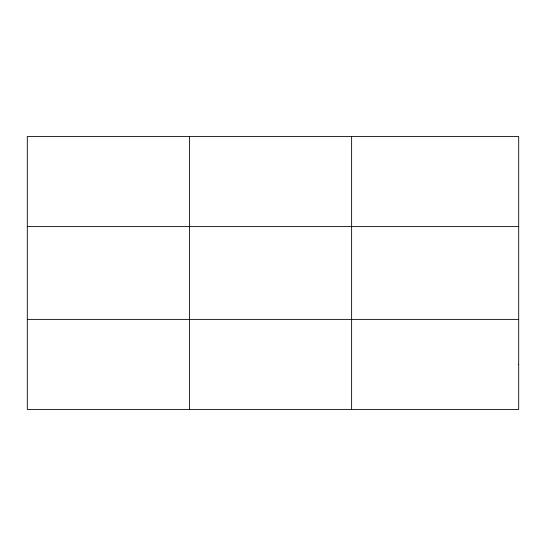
<?xml version="1.0" encoding="UTF-8"?>
<svg xmlns="http://www.w3.org/2000/svg" width="546" height="546" viewBox="0 0 546 546"><rect width="100%" height="100%" fill="white"/><g stroke="black" fill="none" stroke-linecap="round" stroke-linejoin="round"><path stroke-width="0.82" d="M189.462 409.466L189.462 136.534M351.624 409.466L351.624 136.534M27.3 226.604L518.7 226.604M27.3 319.396L518.7 319.396M518.7 364.435L518.7 409.466L27.3 409.466L27.3 136.534L518.7 136.534L518.7 364.435"/></g></svg>
